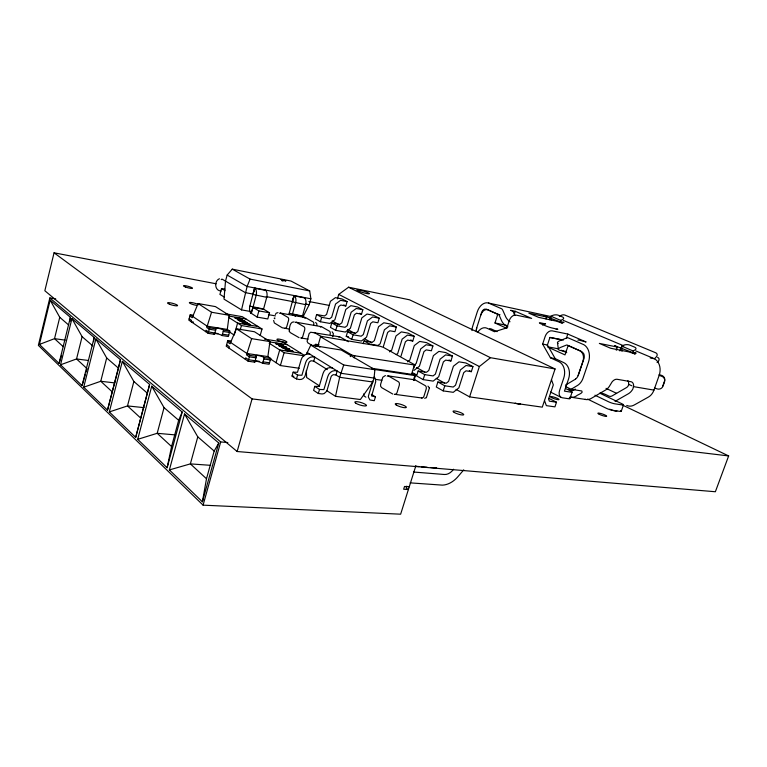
<?xml version="1.0" encoding="UTF-8"?>
<svg xmlns="http://www.w3.org/2000/svg" width="767" height="767" viewBox="0 0 767 767"><rect width="100%" height="100%" fill="white"/><g stroke="black" fill="none" stroke-linecap="round" stroke-linejoin="round"><path stroke-width="1.15" d="M600.158 393.011A3.528 0.508 18.6 0 1 605.7 394.574L608.816 396.05A5.609 4.343 -80.4 0 0 612.171 395.858L626.399 387.642A5.676 4.449 -79.5 0 0 627.674 386.587L627.885 386.319A5.772 4.372 88.5 0 0 628.509 385.082L628.681 383.327A6.884 4.401 -64 0 0 627.885 380.691M303.953 297.462L304.844 298.19A6.491 3.538 -79.6 0 1 305.88 303.818L302.466 316.138L305.592 318.046M615.048 401.371L628.317 393.787A12.493 9.779 -79.5 0 0 632.909 388.907L633.647 385.59A6.913 4.401 -63.9 0 0 630.944 381.698L617.167 379.291A6.999 4.506 -63.9 0 0 612.085 381.889L610.129 385.072A12.742 9.76 -79.6 0 1 605.518 390.058L591.213 398.428A12.588 9.53 -80.5 0 1 585.01 399.31M326.541 390.489L335.505 396.328L360.385 399.521L372.858 382.004L374.056 378.073L374.881 369.684L341.305 350.04L310.769 345.112L306.426 354.306M69.941 321.526L70.391 317.317L50.143 300.165L39.414 344.431L59.04 363.376L61.581 355.437M214.29 333.616A4.381 0.844 15.2 0 1 218.001 333.99A4.381 0.844 15.2 0 1 222.075 335.543L228.336 336.531L229.832 331.114L227.291 329.436L229.151 315.285L215.45 306.608L198.068 303.54L192.229 317.691L189.871 316.1M231.03 341.056L227.78 340.548L226.217 346.205L248.144 361.219L254.759 362.168A4.64 0.968 15.6 0 1 256.552 361.295A4.64 0.968 15.6 0 1 262.621 363.309L269.112 364.239L270.751 358.496L267.875 356.597L269.946 341.574L254.443 331.737L236.38 328.775L230.052 343.769L227.387 341.967M93.497 341.698L94.188 337.47L71.935 318.621L60.526 364.814L82.079 385.619L85.415 374.315M202.402 501.81L206.496 478.742L214.185 451.054L218.768 442.981L184.531 413.988L169.382 469.922L202.402 501.81L218.768 442.981M269.533 312.802L258.891 310.903L252.985 307.366L256.37 294.461A6.711 3.423 -79.8 0 0 255.43 288.66L254.577 287.922L249.639 307.011A6.73 3.442 -80.1 0 0 250.56 312.831L257.146 317.097L267.788 318.957L269.533 312.802L263.541 309.12L266.964 296.455A6.663 3.452 -79.7 0 0 266.005 290.703L265.133 289.964M167.12 467.745L171.568 446.547L178.663 420.287L182.191 412.004L151.722 386.204L137.705 439.338L167.12 467.745L182.191 412.004M289.015 314.106L293.934 295.525L294.825 296.254A6.539 3.519 -79.7 0 1 295.832 301.92L292.419 314.326L295.516 316.244M273.646 320.453L274.327 322.936L282.218 327.768L289.753 329.168M316.867 325.304L316.79 323.722L315.63 322.418M335.505 396.328L339.666 377.287L343.702 364.977L310.769 345.112M250.886 311.546L241.528 309.887L247.099 286.475L250.08 279.102L309.686 290.933L310.884 298.804L309.178 304.71L302.773 317.308M118.501 368.179L120.467 359.723L95.885 338.909L83.718 387.21L107.495 410.172L118.501 368.179L106.69 357.959L95.885 338.909M135.692 437.391L149.632 384.43L122.346 361.315L109.317 411.927L135.692 437.391L149.632 384.43M55.742 298.909L49.836 297.951L38.35 345.361L203.082 505.156L400.642 514.187L415.867 465.751M216.141 283.79L54.064 252.813L44.841 290.741L237.137 451.514L715.371 491.743L728.65 455.934L623.005 405.312M50.143 300.165L59.749 317.298L54.524 338.659L39.414 344.431M59.04 363.376L70.391 317.317M71.935 318.621L82.107 336.665L76.547 358.956L60.526 364.814M82.079 385.619L94.188 337.47M106.69 357.959L100.755 381.276L83.718 387.21M107.495 410.172L120.467 359.723M122.346 361.315L133.861 381.487L127.504 405.925L109.317 411.927M151.722 386.204L164.052 407.632L157.197 433.297L137.705 439.338M193.351 315.295L190.235 314.767L188.797 320.098L208.135 333.329L214.501 334.335L216.006 328.87A4.381 0.825 15.3 0 1 217.905 328.228A4.381 0.825 15.3 0 1 223.581 330.098L229.832 331.114M205.652 331.632L206.026 330.261L208.509 331.958L214.885 332.974M198.068 303.54L211.539 312.255L206.774 327.528L209.266 329.216L215.632 330.241M208.135 333.329L209.64 327.845L190.235 314.767M224.952 289.178L221.519 288.526L219.918 294.403L224.338 297.097M309.686 290.933L290.99 281.048L232.248 269.14L227.157 275.065L225.508 281.067L224.012 299.149L241.528 309.887M184.531 413.988L197.781 436.854L190.369 463.882L169.382 469.922M222.075 335.543L223.581 330.098M228.873 348.026L229.266 346.607L226.61 344.786M234.549 334.028L237.588 323.089L258.105 326.541M240.205 329.944L241.432 325.544L228.671 317.404M254.692 287.989L252.976 294.144L255.047 288.306L265.612 290.348M251.298 313.53L253.014 307.385L263.608 309.293M203.082 505.156L220.695 441.936L49.836 297.951M257.146 317.097L258.891 310.903M245.315 359.282L245.728 357.834L248.546 359.761L255.171 360.72M236.38 328.775L251.653 338.659L246.543 354.929L249.371 356.847L255.986 357.825M248.144 361.219L249.783 355.389L227.78 340.548M260.186 335.486L262.017 328.976L242.267 316.675L225.402 313.761M254.759 362.168L256.399 356.367A4.65 0.94 15.6 0 1 258.182 355.524A4.65 0.94 15.6 0 1 264.26 357.537L270.751 358.496M237.137 451.514L252.075 398.907L54.064 252.813M262.621 363.309L264.26 357.537M294.049 295.592L292.342 301.575L294.423 295.909L304.441 297.845M276.062 362.695L279.715 349.934L300.952 353.223M299.341 368.285L280.396 365.552L284.078 352.715L269.131 343.194M327.327 369.608L313.741 361.142L311.642 360.826A2.368 1.908 -57.4 0 0 310.788 360.902L309.446 361.851A2.953 2.387 -57.4 0 0 308.785 363.117L305.18 375.466A5.225 4.228 -56.2 0 1 304.394 377.163C301.546 381.669 295.007 378.917 292.026 376.051L293.157 372.168L297.491 372.273L301.172 359.685C302.198 355.821 306.378 352.887 310.347 354.44M296.465 378.994L297.606 375.082L293.157 372.168M316.627 314.518L315.352 318.899L320.405 321.747L329.858 323.434L334.891 319.734L338.765 306.551L340.855 305.026L345.812 305.985L347.106 301.604L341.919 298.929L335.438 297.644L330.424 301.297L326.579 314.441L324.499 315.956L316.627 314.518L321.689 317.337L329.58 318.765L331.68 317.231L335.562 304.01L340.596 300.328L347.106 301.604M320.405 321.747L321.689 317.337M319.925 347.163L317.912 345.955L320.692 336.291L380.164 346.281L383.404 347.374L415.378 365.159L354.747 355.773A2.876 0.518 16.7 0 1 350.922 354.507L320.596 336.809M313.741 361.142L314.882 357.24C310.894 355.677 306.695 358.649 305.669 362.523L301.901 375.264L297.606 375.082M337.403 298.9L338.726 294.394L348.592 287.222L409.559 299.811L555.078 368.956L542.279 407.152L469.596 396.884L456.058 389.396M331.785 322.945L330.472 327.413L335.735 330.376L345.284 332.044L350.385 328.247L354.383 314.815L356.502 313.252L361.506 314.202L362.839 309.734L357.441 306.944L350.893 305.678L345.802 309.417L341.842 322.811L339.733 324.374L331.785 322.945L337.058 325.879L345.035 327.298L347.154 325.726L351.161 312.246L356.272 308.468L362.839 309.734M332.399 368.035C328.314 366.473 324.096 369.569 323.032 373.491L319.187 386.443L314.777 386.367L313.607 390.365L318.315 393.49L322.082 393.97L324.134 393.586L326.387 391.534A5.388 4.276 -56.5 0 0 327.202 389.789L330.97 377.086A3.049 2.416 -57.6 0 1 331.66 375.792L333.022 374.804A2.445 1.937 -57.6 0 1 333.894 374.718L336.023 375.015L339.666 377.287L372.858 382.004M86.086 372.062L87.083 368.668L76.547 358.956L88.387 360.48M332.715 336.751L333.396 333.703L332.121 331.775M335.735 330.376L337.058 325.879M318.315 393.49L319.503 389.463L314.777 386.367M346.233 336.291L347.585 331.737L355.61 333.137L357.758 331.536L361.842 317.883L367 314.048L373.615 315.304L379.243 318.209L377.872 322.763L372.81 321.824L370.672 323.425L366.549 337.135L361.362 341.027L351.717 339.378L346.233 336.291L348.362 336.655M336.023 375.015L337.212 371.007C333.108 369.445 328.88 372.57 327.806 376.501L323.875 389.607L319.503 389.463M351.717 339.378L353.088 334.796L347.585 331.737M350.289 356.626L350.922 354.507M354.114 357.882L354.747 355.773M363.232 343.693L364.076 340.903L372.177 342.283L374.354 340.644L378.562 326.713L383.807 322.782L390.48 324.019L396.357 327.058L394.938 331.699L389.837 330.778L387.661 332.418L383.414 346.396M371.362 394.315L375.447 396.836L374.267 400.7L369.915 399.971L368.371 397.038A5.196 3.988 -58.2 0 1 368.639 395.264L372.378 382.944A2.963 2.291 -58.8 0 0 372.513 381.602L372.35 381.026M401.016 356.07L405.407 341.804L407.622 340.117L412.771 341.027L414.228 336.291L408.092 333.118L401.362 331.9L396.031 335.936L391.688 350.155L389.473 351.842M371.774 368.285L411.515 374.325L414.333 365.236M413.797 368.093L414.851 364.699M413.442 380.116L414.851 375.581A4.381 0.796 17.3 0 1 415.791 374.555L412.751 372.848M414.036 380.192L415.791 374.555M418.14 370.979L416.606 375.926L423.163 379.617L433.173 381.113L438.695 376.779L443.384 361.899L445.665 360.116L450.9 360.989L452.463 356.051L445.742 352.571L438.897 351.391L433.403 355.658L428.763 370.49L426.481 372.273L418.14 370.979L424.726 374.641L433.087 375.916L435.378 374.123L440.076 359.186L445.598 354.881L452.463 356.051M407.555 361.823L409.808 360.087L414.295 345.572L419.702 341.43L426.49 342.628L432.914 345.946L431.399 350.778L426.212 349.886L423.959 351.622L419.424 366.195L413.998 370.403M423.163 379.617L424.726 374.641M406.769 486.153L406.194 487.985L408.389 489.538L403.653 489.231L404.525 486.47L409.252 486.777M437.89 381.956L436.289 387.009L443.173 390.882L453.268 392.33L458.867 387.862L463.728 372.666L466.039 370.825L471.322 371.679L472.942 366.626L465.895 362.992L458.992 361.842L453.412 366.223L448.609 381.381L446.289 383.212L437.89 381.956L444.783 385.791L453.22 387.038L455.54 385.187L460.411 369.924L466.02 365.485L472.942 366.626M443.173 390.882L444.783 385.791M476.777 327.902A5.369 3.614 -78.6 0 0 476.537 331.632A5.369 3.614 -78.6 0 1 476.355 329.628L476.393 329.283A5.369 3.614 -78.6 0 1 476.7 327.921L481.206 313.789A5.474 3.691 -77.8 0 1 484.351 309.197L486.508 309.168L498.492 314.499A2.186 1.496 -77.7 0 1 499.164 315.227L501.723 321.018A6.903 3.48 44.9 0 0 507.869 326.828M469.596 396.884L479.365 366.521L490.468 357.7L555.078 368.956M506.843 328.381L494.974 322.974L497.764 314.297L487.889 309.897A7.555 5.101 -78 0 0 480.919 314.94M514.264 314.365L515.261 311.297L531.646 318.401L516.124 315.112A6.74 4.803 -65.3 0 0 509.326 320.453L506.929 327.835L494.514 331.728L487.007 328.238A11.975 8.111 -79.1 0 0 477.918 331.986M545.979 318.967L546.631 316.992L544.206 315.851L560.84 322.102L560.706 320.376L550.879 316.225L551.195 320.079M549.565 319.734L550.217 317.768M569.287 398.015A4.727 0.738 18.5 0 1 568.596 398.725L562.211 397.757A7.076 4.736 -63 0 1 559.613 390.384L563.726 378.169A12.924 9.463 -80 0 0 559.047 361.794L550.438 357.786L542.633 344.086L545.174 336.435A7.008 4.832 -65 0 1 552.125 330.845L567.791 334.057L586.113 341.996L579.622 340.27A4.66 3.461 -77.7 0 0 577.877 340.145M547.216 345.62L549.949 337.394L563.381 340.069M566.343 338.362L567.791 334.057M549.354 398.581L556.506 402.215L554.934 406.865L546.344 405.638L544.455 400.441M569.9 398.6L572.124 392.042M578.145 375.686L583.447 360.068A6.05 4.516 -78.5 0 0 583.61 353.453L581.616 351.478L567.359 345.131A2.349 1.726 -78.2 0 0 566.314 345.131L560.437 347.461A7.43 2.138 -7.8 0 0 559.91 350.356L564.8 351.305A2.339 0.671 -7.8 0 0 566.401 351.315M616.284 350.231L617.377 347.067L614.568 345.668L633.139 352.762L633.063 350.931L621.721 346.147L621.97 351.363M619.909 350.95L621.002 347.796M621.26 411.256L623.504 404.823M626.735 405.427A12.138 9.568 -80.4 0 0 634.117 405.053L648.393 397.076A12.282 9.789 -79.4 0 0 653.954 390.115L659.16 375.389A13.48 10.748 -78 0 0 654.443 358.764L635.766 350.902M250.943 313.195L253.014 307.385M275.343 314.47L276.283 313.118L278.009 312.639M463.747 469.835L458.685 475.799A22.176 15.695 -57.6 0 1 442.319 485.127L410.115 482.865M575.26 389.051L573.534 390.211A5.8 4.324 -80.5 0 1 571.022 390.048L568.922 389.022M426.155 397.795L424.63 398.313M426.385 397.613L429.415 387.987M414.621 364.728L416.126 363.558L420.671 348.937L426.107 344.747L432.914 345.946M396.251 354.603L397.728 353.472L402.129 339.148L407.478 335.074L414.228 336.291M565.423 385.159L575.605 379.071M565.931 386.721L571.156 389.272L577.474 385.465A13.049 9.731 -79.7 0 0 581.252 381.755L581.693 381.065A13.049 9.731 -79.7 0 0 583.093 378.016L588.433 362.321A14.324 10.69 -78.6 0 0 583.898 344.728L568.587 338.036A4.698 3.452 -77.8 0 0 566.487 338.036L559.536 340.845A7.421 2.176 -7.8 0 0 558.117 343.463M633.063 350.931L634.683 350.126A4.592 2.109 -2.6 0 0 634.645 347.144L629.774 345.112A4.564 2.09 -2.7 0 0 623.341 345.351L621.721 346.147M560.706 320.376L562.278 319.647A4.228 1.841 -4.7 0 0 562.575 317.011L558.357 315.247A4.209 1.831 -4.8 0 0 552.441 315.505L550.879 316.225M219.42 278.747C214.214 280.674 214.261 290.76 221.097 291.048M385.408 375.523L382.8 377.239L380.576 384.43L380.653 386.328L381.755 387.69L392.8 394.056M210.637 465.329L190.369 463.882L206.496 478.742M413.471 472.021L444.275 474.485A10.642 7.536 -57.6 0 0 453.575 469.222M415.34 466.24L418.868 466.537M421.227 466.739L427.123 467.237M430.661 467.534L434.199 467.832A10.517 7.517 -57.6 0 0 436.615 467.669M220.695 441.936L227.818 442.549M175.029 434.889L157.197 433.297L171.568 446.547M144.11 407.651L127.504 405.925L140.39 417.804M114.973 382.934L100.755 381.276L112.385 391.985M252.075 398.907L728.65 455.934M375.447 396.836L371.621 395.993L375.744 381.669L375.331 378.562L374.133 376.913M395.034 394.353L421.927 397.996M65.195 340.136L54.524 338.659L63.249 346.703M292.026 376.051L293.876 376.309M375.916 379.435L381.822 380.288M255.775 360.806L259.265 361.315M263.033 361.861L269.524 362.81M374.056 378.073L340.864 373.261L306.982 352.369M249.783 355.389L256.399 356.367M388.121 375.878L414.861 379.838M263.848 358.975L270.348 359.934M556.506 402.215L549.345 401.17L548.568 399.013L553.314 384.871L551.444 379.579M246.945 353.482L267.875 356.597M372.196 369.128L414.851 375.581M343.702 364.977L374.881 369.684M284.078 352.715L304.202 355.802M571.204 397.258L586.237 399.559M571.156 389.272L581.808 390.978C584.051 393.049 576.909 394.88 576.18 396.098A12.751 9.52 -80.5 0 1 569.986 397.009M251.653 338.659L269.946 341.574M222.449 334.182L228.71 335.179M215.728 333.233L217.962 333.587M269.744 341.909L287.261 344.699M223.207 331.459L229.458 332.466M264.423 339.081L283.042 342.072L304.499 355.437M207.148 326.157L227.291 329.436M319.101 344.834L315.553 344.258A4.401 0.796 16.3 0 1 313.981 345.102L315.985 346.31M209.64 327.845L216.006 328.87M301.201 338.017L308.142 339.158M193.485 322.092L191.146 321.709L191.51 320.366L189.152 318.765M241.432 325.544L262.017 328.976M339.637 336.828L310.664 332.216L309.111 333.626L307.078 341.257L307.864 342.839L311.46 345.083M211.539 312.255L229.151 315.285M628.614 384.372L631.903 385.782M229.074 316.09L245.996 318.995M633.59 386.635L653.954 390.115M353.088 334.796L361.142 336.195L363.299 334.585L367.422 320.827L372.618 316.963L379.243 318.209M296.004 322.217L321.488 326.684M268.421 314.652L275.439 315.889M263.56 308.996L249.821 306.129M302.486 316.014L289.197 313.243M292.486 314.499L302.543 316.311M280.434 313.07L305.439 317.567M294.097 321.891C289.773 321.526 289.389 328.113 289.264 331.181M299.092 337.672L290.223 332.581L289.245 331.123M550.438 357.786L555.241 358.659L563.86 362.666A12.876 9.472 -80 0 1 568.558 378.975L564.445 391.141L570.821 392.148A4.727 0.709 18.4 0 0 570.792 391.084L565.48 388.476M396.357 327.058L389.665 325.822L384.392 329.791L380.135 343.817L377.949 345.476L369.819 344.105L364.076 340.903M253.493 294.192L245.373 292.658L222.267 279.246A2.311 1.122 -79.7 0 0 221.222 279.639M266.254 296.608L292.936 301.642M305.697 304.058L309.178 304.71M266.772 297.347L253.024 294.442M305.697 304.681L292.39 301.872M308.928 301.517L328.899 305.333M542.633 344.086L547.417 345.006L555.241 358.659M548.012 346.857L558.213 348.803M310.884 298.804L247.099 286.475L227.157 275.065M549.92 337.499L561.243 339.762M650.195 357.921L654.443 358.764L656.101 357.096A4.573 3.001 -20.9 0 0 655.699 352.772L564.838 315.055A4.132 2.541 -25 0 0 559.335 316.55M617.377 347.067L599.343 343.405L610.647 348.256L628.691 351.871L635.249 354.047L632.324 352.599L636.188 353.165L634.855 352.389M494.974 322.974L506.153 325.237M497.764 314.297L499.998 314.767M515.261 311.297L510.659 310.309L512.231 310.99A4.343 3.001 -77.4 0 1 513.583 312.428L514.973 315.496M471.954 330.558A11.812 7.958 -78.6 0 1 472.002 329.8L472.088 329.043A11.812 7.958 -78.6 0 1 472.76 326.061L477.237 311.987A12.991 8.763 -77.9 0 1 488.474 303.023L551.252 316.637M546.631 316.992L528.837 313.157L538.597 317.346L556.439 321.162L561.789 323.06L562.537 323.108L560.035 321.929L563.985 322.6L562.94 321.967M247.626 323.501C232.535 320.903 257.031 327.567 248.47 323.722M365.897 397.191L364.057 395.983L363.51 393.989M281.997 280.789L283.138 281.067M659.102 374.564L661.643 375.408A4.612 4.449 2.7 0 1 664.529 381.074L663.033 385.283A4.612 4.449 3.6 0 1 662.496 386.328M659.16 375.389L661.614 376.204A4.64 4.477 2.9 0 1 664.51 381.908L663.004 386.137A4.631 4.477 3.7 0 1 657.118 388.898L654.673 388.083M563.275 320.357L623.686 345.812M488.474 303.023L501.369 308.66A4.381 2.991 -77.5 0 1 502.721 310.108L505.779 316.972A6.932 3.461 44.9 0 0 509.988 321.747M561.415 350.26L566.755 352.676M547.945 347.125L565.001 354.9L568.126 345.601L579.862 350.826A8.312 6.203 -78.7 0 1 582.949 361.267L578.078 375.6A5.935 4.42 -79.7 0 1 575.547 378.984M497.093 331.66L491.724 329.158A11.927 8.121 -79.1 0 0 489.662 328.65M606.007 388.342L616.601 393.327M594.952 395.206L608.528 401.755A4.707 0.69 18.8 0 0 614.856 403.816L622.373 404.966A4.688 0.681 18.8 0 0 622.047 403.835L601.127 393.835A3.528 0.508 18.6 0 1 600.072 393.116M587.551 399.08L606.275 408.255A4.707 0.719 18.8 0 0 612.603 410.307L620.119 411.419A4.679 0.709 18.9 0 0 620.551 410.652M348.592 287.222L490.468 357.7M550.524 392.071L561.032 397.344M338.726 294.394L479.365 366.521M343.741 304.902L345.812 305.985M359.713 313.262L361.506 314.202M410.728 339.963L412.771 341.027M448.983 359.982L450.9 360.989M469.318 370.624L471.322 371.679M332.159 320.865L339.445 324.901M347.777 329.503L355.063 333.54M364.44 338.717L371.727 342.753M416.491 367.508L424.822 372.12M436.279 378.457L444.611 383.059M232.248 269.14L250.08 279.102M347.202 341.027L340.011 336.943A2.598 1.496 -80.5 0 0 338.841 337.116M322.504 337.288L314.432 332.581A2.637 1.476 -80.5 0 0 313.866 332.475M221.519 288.526L225.067 290.655M427.976 386.127L429.443 388.054M319.561 385.945L306.618 377.498L306.359 370.413M229.323 331.881L234.242 335.121M270.329 358.918L280.396 365.552M59.749 317.298L68.608 324.968M82.107 336.665L92.807 345.927M133.861 381.487L146.967 392.838M164.052 407.632L178.663 420.287M197.781 436.854L214.185 451.054M557.484 342.782L558.376 349.368M284.835 328.286A2.541 1.361 -80.4 0 0 286.762 326.608L288.488 320.568A2.55 1.371 -80.2 0 0 287.941 317.423L280.597 313.137A2.522 1.342 -80.2 0 0 279.543 313.339M313.665 324.987A2.502 1.39 -80.2 0 0 313.099 321.891L305.611 317.634A2.483 1.361 -80.1 0 0 304.365 317.998M348.228 341.612A2.617 1.524 -80.6 0 1 348.4 341.737M657.597 357.364A4.554 3.01 -20.8 0 1 658.009 361.688A13.403 8.437 -65.4 0 1 657.089 362.551M556.123 329.484A4.506 3.097 -65.2 0 1 557.849 329.235L553.218 328.266A5.657 0.575 17.8 0 1 545.577 325.831L540.812 323.76A5.618 0.575 17.8 0 1 540.984 322.965L545.596 323.933A4.449 3.087 -65.3 0 0 542.624 325.064M394.574 394.19A2.943 1.831 -82.2 0 0 397.085 392.426L399.224 385.504A2.953 1.831 -81.9 0 0 398.409 381.765L388.572 376.031A2.915 1.793 -81.7 0 0 387.182 376.166M421.466 397.833A2.886 1.85 -82.2 0 0 423.988 396.108L426.116 389.339A2.895 1.86 -81.9 0 0 425.282 385.657L415.311 379.991A2.857 1.812 -81.7 0 0 413.912 380.116M412.234 373.865A2.752 0.499 17.2 0 1 411.515 374.325M317.912 345.955A2.771 0.499 16.3 0 1 317.835 345.418M214.501 334.335A4.381 0.844 15.2 0 1 214.146 334.028M616.678 410.728A4.477 0.681 18.8 0 1 614.913 410.959A4.477 0.681 18.8 0 1 609.755 409.166M274.826 318.756A4.727 0.786 16 0 1 274.864 317.95M520.457 403.72A4.966 0.872 18.2 0 1 515.203 403.154M196.285 305.333A5.033 0.863 15.2 0 1 189.804 303.205A5.033 0.863 15.2 0 1 192.105 302.62A5.033 0.863 15.2 0 1 198.586 304.739M300.837 337.902A2.598 1.429 -80.6 0 0 302.84 336.214L304.633 330.04A2.608 1.429 -80.4 0 0 304.048 326.809L296.359 322.332A2.579 1.4 -80.3 0 0 295.257 322.523M330.098 334.393A2.56 1.457 -80.4 0 0 329.484 331.219L321.661 326.761A2.531 1.429 -80.3 0 0 320.366 327.116M281.489 347.288L284.48 348.755L289.744 349.273L286.983 348.017L284.097 347.844L286.417 348.927L281.489 347.288M283.272 345.188L281.566 345.064C283.848 344.824 277.577 343.146 279.658 344.527L276.043 343.578L278.632 344.814C270.089 342.283 281.355 343.415 283.272 345.188M239.793 320.951L242.516 322.265L247.655 322.878L245.133 321.737L242.286 321.498L244.405 322.476L239.793 320.951M241.941 319.264L240.263 319.101C242.554 319.005 236.677 317.356 238.46 318.593L235.028 317.682L237.386 318.804C230.167 316.924 239.812 317.346 241.941 319.264M293.109 351.372C282.314 351.439 283.071 346.722 293.109 351.372M286.494 347.23C275.746 347.23 276.532 342.638 286.494 347.23M285.727 280.914L281.173 279.619L285.727 280.914M244.778 321.066C234.357 320.779 235.373 316.857 244.778 321.066M285.497 347.988L288.843 349.062L285.497 347.988M292.189 351.133L285.803 349.819L292.189 351.133M285.583 346.981L279.236 345.677L285.583 346.981M243.657 321.661L246.792 322.667L243.657 321.661M243.829 323.118L249.754 324.499L243.829 323.118M238.029 319.455L243.916 320.836L238.029 319.455M359.416 291.364A6.51 0.796 16.7 0 0 369.387 293.751A6.51 0.796 16.7 0 0 360.787 290.329A6.51 0.796 16.7 0 0 359.416 291.364M185.403 286.973A4.679 0.738 15.2 0 0 192.488 288.277A4.679 0.738 15.2 0 0 186.055 285.823A4.679 0.738 15.2 0 0 185.403 286.973M551.598 397.651A4.592 0.738 18.4 0 0 558.903 399.684A4.592 0.738 18.4 0 0 553.601 397.009A4.592 0.738 18.4 0 0 551.598 397.651M169.612 304.269A5.225 0.92 14.9 0 0 177.57 305.64A5.225 0.92 14.9 0 0 170.456 302.85A5.225 0.92 14.9 0 0 169.612 304.269M277.587 340.03A5.206 0.959 15.9 0 0 286.264 342.418A5.206 0.959 15.9 0 0 281.911 339.723A5.206 0.959 15.9 0 0 277.587 340.03M599.267 414.305A4.669 0.748 18.9 0 0 606.601 416.337A4.669 0.748 18.9 0 0 600.973 413.538A4.669 0.748 18.9 0 0 599.267 414.305M454.256 412.464A5.618 1.131 17.9 0 0 463.402 414.947A5.618 1.131 17.9 0 0 457.506 411.543A5.618 1.131 17.9 0 0 454.256 412.464M396.299 405.062A5.848 1.237 17.3 0 0 405.935 407.661A5.848 1.237 17.3 0 0 400.173 404.161A5.848 1.237 17.3 0 0 396.299 405.062M355.811 403.221A6.098 1.342 16.8 0 0 365.917 405.935A6.098 1.342 16.8 0 0 360.212 402.301A6.098 1.342 16.8 0 0 355.811 403.221"/></g></svg>
